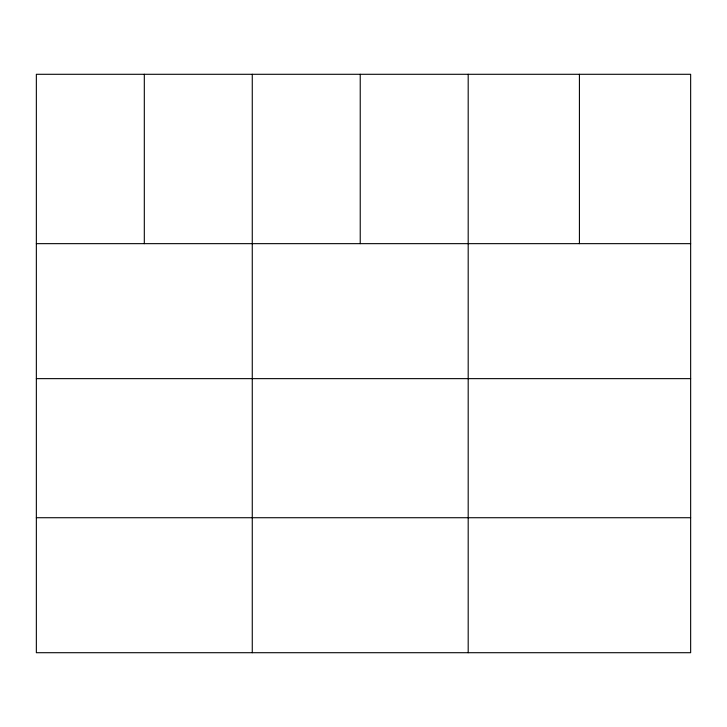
<?xml version="1.0" encoding="UTF-8"?>
<svg xmlns="http://www.w3.org/2000/svg" width="727" height="727" viewBox="0 0 727 727"><rect width="100%" height="100%" fill="white"/><g stroke="black" fill="none" stroke-linecap="round" stroke-linejoin="round"><path stroke-width="1.09" d="M690.65 378.64L690.65 74.29L36.35 74.29L36.35 652.71L690.65 652.71L690.65 378.64L36.35 378.64M36.35 243.654L690.65 243.654M36.35 517.724L690.65 517.724M579.419 74.29L579.419 243.654M468.188 74.29L468.188 652.71M360.228 74.29L360.228 243.654M252.269 74.29L252.269 652.71M144.31 74.29L144.31 243.654"/></g></svg>
